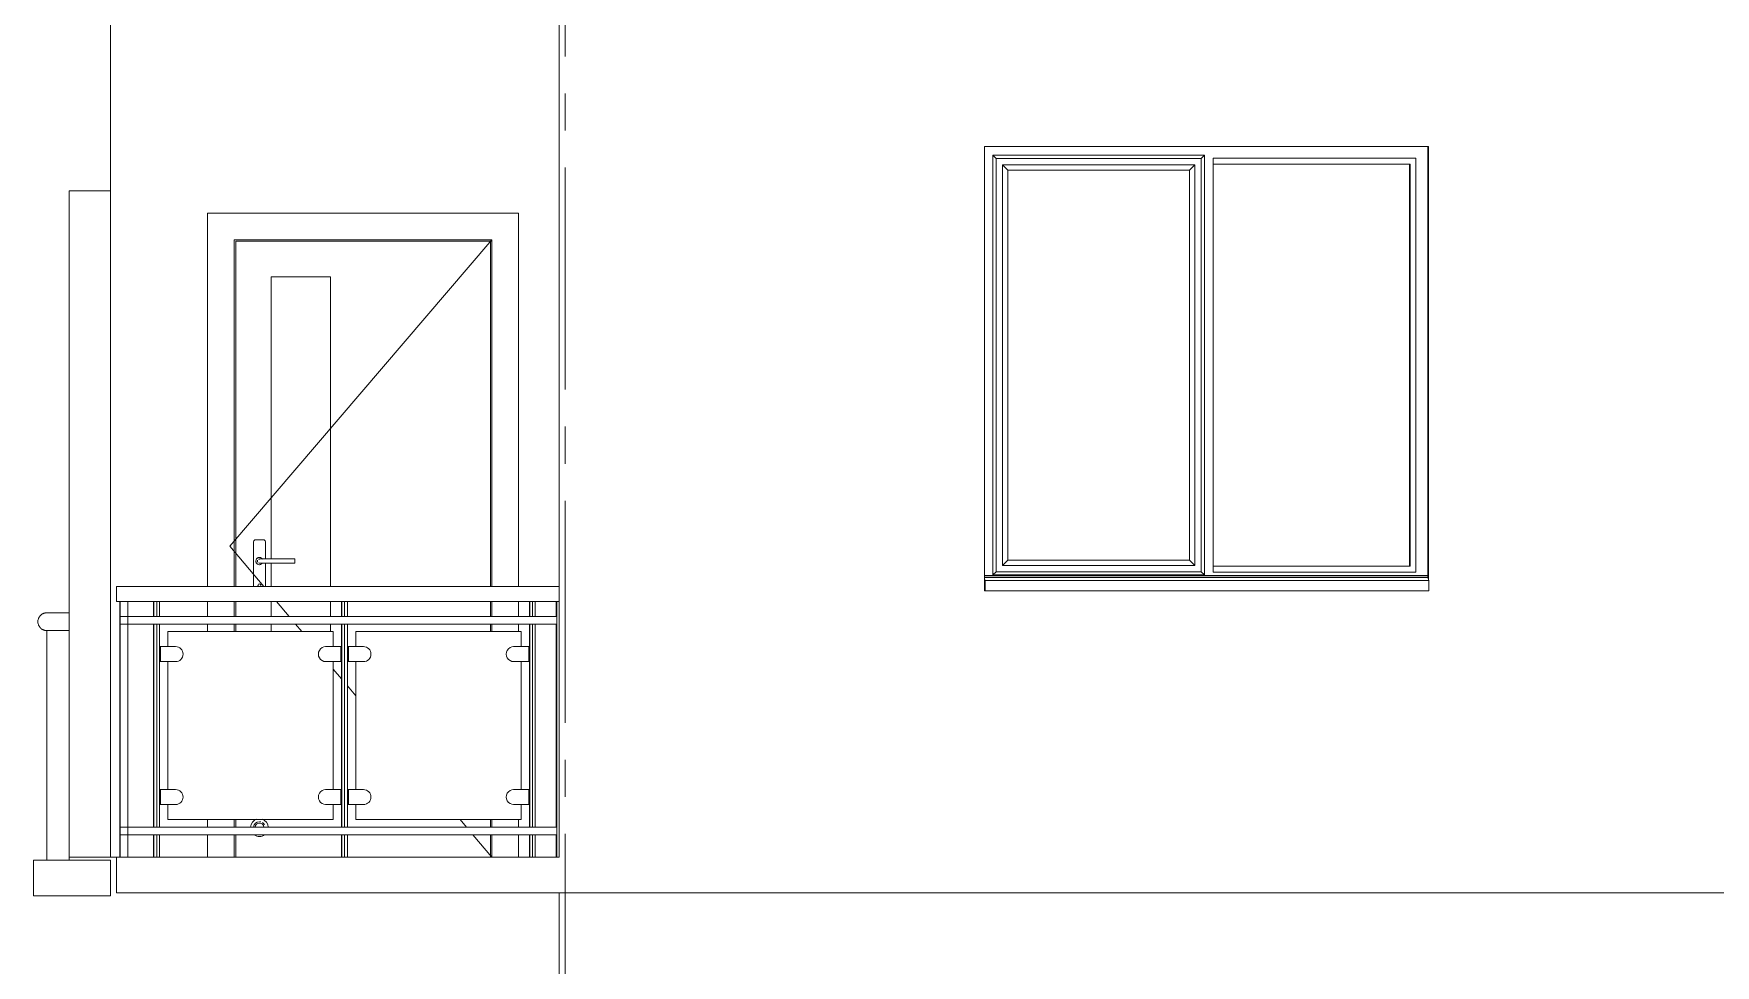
# Model space of a CAD drawing. Header units: millimetres. Extents: x 1373 to 40779, y 1939 to 6439.
# Drawn here: x 27213 to 27781, y 3839 to 4154 of the extents above; entities that cross this region are included whole.
import ezdxf

# ---------------------------------------------------------------- set-up
doc = ezdxf.new("R2010")
doc.units = ezdxf.units.MM
doc.linetypes.add('IMPORT-CENTER2', pattern=[112.5, 75, -12.5, 12.5, -12.5])
for name, color, linetype, lineweight in [('A-DOOR', 31, 'Continuous', 18), ('A-DOOR-FRAM', 31, 'Continuous', 18), ('A-FLOR', 192, 'Continuous', 30), ('A-FLOR-HRAL', 11, 'Continuous', 18), ('A-GLAZ', 151, 'Continuous', 18), ('A-WALL', 20, 'Continuous', 9), ('S-GRID', 252, 'IMPORT-CENTER2', 5)]:
    doc.layers.add(name, color=color, linetype=linetype, lineweight=lineweight)

msp = doc.modelspace()

# ---------------------------------------------------------------- linework, layer by layer
at = {"layer": 'A-DOOR'}
for p, q in [((27278.94, 3980.76), (27367.44, 4084.26)), ((27366.94, 4083.76), (27280.94, 4083.76)), ((27280.94, 3967.2), (27280.94, 4083.76)), ((27366.94, 4083.76), (27366.94, 3967.2)), ((27292.94, 4071.76), (27292.94, 3976.42)), ((27292.94, 4071.76), (27312.94, 4071.76)), ((27312.94, 3967.2), (27312.94, 4071.76)), ((27278.94, 3980.76), (27290.37, 3967.2)), ((27286.94, 3982.28), (27286.94, 3967.2)), ((27290.27, 3982.95), (27287.61, 3982.95)), ((27290.94, 3976.43), (27290.94, 3982.28)), ((27288.95, 3976.46), (27288.94, 3976.46)), ((27288.94, 3976.46), (27288.94, 3976.46)), ((27288.94, 3975.06), (27288.94, 3975.06)), ((27288.94, 3975.06), (27288.94, 3975.06)), ((27288.94, 3975.06), (27288.95, 3975.06)), ((27288.96, 3976.46), (27288.95, 3976.46)), ((27288.95, 3976.46), (27288.95, 3976.46)), ((27288.95, 3975.06), (27288.95, 3975.06)), ((27288.95, 3975.06), (27288.96, 3975.06)), ((27288.97, 3976.46), (27288.96, 3976.46)), ((27288.96, 3976.46), (27288.96, 3976.46)), ((27288.96, 3975.06), (27288.97, 3975.06)), ((27288.98, 3976.46), (27288.97, 3976.46)), ((27288.97, 3975.06), (27288.98, 3975.06)), ((27289, 3976.46), (27288.98, 3976.46)), ((27288.98, 3975.06), (27288.99, 3975.06)), ((27288.99, 3975.06), (27289.01, 3975.06)), ((27289.01, 3976.46), (27289, 3976.46)), ((27289.02, 3976.46), (27289.01, 3976.46)), ((27289.01, 3975.06), (27289.02, 3975.06)), ((27289.04, 3976.46), (27289.02, 3976.46)), ((27289.02, 3975.06), (27289.04, 3975.06)), ((27289.06, 3976.46), (27289.04, 3976.46)), ((27289.04, 3975.06), (27289.05, 3975.06)), ((27289.05, 3975.06), (27289.07, 3975.06)), ((27289.08, 3976.46), (27289.06, 3976.46)), ((27289.07, 3975.06), (27289.09, 3975.06)), ((27289.1, 3976.46), (27289.08, 3976.46)), ((27289.09, 3975.06), (27289.12, 3975.06)), ((27289.12, 3976.46), (27289.1, 3976.46)), ((27289.15, 3976.46), (27289.12, 3976.46)), ((27289.12, 3975.06), (27289.14, 3975.06)), ((27289.14, 3975.06), (27289.16, 3975.06)), ((27289.17, 3976.46), (27289.15, 3976.46)), ((27289.16, 3975.06), (27289.19, 3975.06)), ((27289.2, 3976.46), (27289.17, 3976.46)), ((27289.19, 3975.06), (27289.22, 3975.06)), ((27289.22, 3976.46), (27289.2, 3976.46)), ((27289.25, 3976.46), (27289.22, 3976.46)), ((27289.22, 3975.06), (27289.25, 3975.06)), ((27289.28, 3976.46), (27289.25, 3976.46)), ((27289.25, 3975.06), (27289.27, 3975.06)), ((27289.27, 3975.06), (27289.3, 3975.06)), ((27289.31, 3976.46), (27289.28, 3976.46)), ((27289.3, 3975.06), (27289.34, 3975.06)), ((27289.34, 3976.46), (27289.31, 3976.46)), ((27289.38, 3976.46), (27289.34, 3976.46)), ((27289.34, 3975.06), (27289.37, 3975.06)), ((27289.37, 3975.06), (27289.4, 3975.06)), ((27289.41, 3976.46), (27289.38, 3976.46)), ((27289.4, 3975.06), (27289.44, 3975.06)), ((27289.44, 3976.46), (27289.41, 3976.46)), ((27289.48, 3976.46), (27289.44, 3976.46)), ((27289.44, 3975.06), (27289.47, 3975.06)), ((27289.47, 3975.06), (27289.51, 3975.06)), ((27289.52, 3976.46), (27289.48, 3976.46)), ((27289.51, 3975.06), (27289.54, 3975.06)), ((27289.55, 3976.46), (27289.52, 3976.46)), ((27289.54, 3975.06), (27289.58, 3975.06)), ((27289.59, 3976.46), (27289.55, 3976.46)), ((27289.58, 3975.06), (27289.62, 3975.06)), ((27289.63, 3976.46), (27289.59, 3976.46)), ((27289.62, 3975.06), (27289.65, 3975.06)), ((27289.67, 3976.46), (27289.63, 3976.46)), ((27289.65, 3975.06), (27289.69, 3975.06)), ((27289.7, 3976.46), (27289.67, 3976.46)), ((27289.69, 3975.06), (27289.73, 3975.06)), ((27289.74, 3976.46), (27289.7, 3976.46)), ((27289.73, 3975.06), (27289.77, 3975.06)), ((27289.78, 3976.46), (27289.74, 3976.46)), ((27289.77, 3975.06), (27289.81, 3975.06)), ((27289.82, 3976.46), (27289.78, 3976.46)), ((27289.81, 3975.06), (27289.85, 3975.06)), ((27289.86, 3976.46), (27289.82, 3976.46)), ((27289.85, 3975.06), (27289.89, 3975.06)), ((27289.9, 3976.46), (27289.86, 3976.46)), ((27289.89, 3975.06), (27289.93, 3975.06)), ((27289.94, 3976.46), (27289.9, 3976.46)), ((27289.93, 3975.06), (27289.94, 3975.06)), ((27300.94, 3976.46), (27289.94, 3976.46)), ((27289.94, 3975.06), (27300.94, 3975.06)), ((27290.94, 3967.2), (27290.94, 3975.08)), ((27292.94, 3975.08), (27292.94, 3967.2)), ((27300.94, 3975.76), (27300.94, 3976.46)), ((27300.94, 3975.06), (27300.94, 3975.76)), ((27280.94, 3957.04), (27280.94, 3962.12)), ((27292.94, 3962.12), (27292.94, 3957.04)), ((27294.65, 3962.12), (27298.93, 3957.04)), ((27312.94, 3957.04), (27312.94, 3962.12)), ((27366.94, 3962.12), (27366.94, 3957.04)), ((27280.94, 3951.96), (27280.94, 3954.5)), ((27292.94, 3954.5), (27292.94, 3951.96)), ((27301.08, 3954.5), (27303.22, 3951.96)), ((27312.94, 3951.96), (27312.94, 3954.5)), ((27366.94, 3954.5), (27366.94, 3951.96)), ((27313.88, 3939.31), (27316.66, 3936)), ((27318.65, 3933.65), (27321.46, 3930.31)), ((27280.94, 3885.92), (27280.94, 3888.46)), ((27356.74, 3888.46), (27358.88, 3885.92)), ((27366.94, 3888.46), (27366.94, 3885.92)), ((27280.94, 3875.76), (27280.94, 3883.38)), ((27361.02, 3883.38), (27367.44, 3875.76)), ((27366.94, 3883.38), (27366.94, 3875.76))]:
    msp.add_line(p, q, dxfattribs=at)
for centre, radius, start, end in [((27287.61, 3982.28), 0.668, 90, 180), ((27287.61, 3982.28), 0.668, 90, 150), ((27290.27, 3982.28), 0.668, 0, 90), ((27290.27, 3982.28), 0.668, 30, 90), ((27288.94, 3975.76), 1.22, 33.8637, 180), ((27288.94, 3975.76), 1.22, 180, 326.1332), ((27288.94, 3975.76), 1.22, 195, 225), ((27288.94, 3975.76), 1.22, 105, 135), ((27288.94, 3975.76), 0.7, 150, 180), ((27288.94, 3975.76), 0.7, 180, 210), ((27288.94, 3975.76), 1.22, 240, 267.3279), ((27288.94, 3975.76), 0.7, 75, 120), ((27288.94, 3975.76), 0.7, 240, 285), ((27288.94, 3975.76), 1.22, 60, 90), ((27288.94, 3975.76), 1.22, 285, 326.1332), ((27288.94, 3975.76), 1.22, 33.8637, 45), ((27288.94, 3967.59), 0.5, 315, 225), ((27288.94, 3885.76), 3, 108.8498, 176.8934), ((27288.94, 3885.76), 1.98, 90, 174.8506), ((27288.94, 3885.76), 1.5, 90, 173.2118), ((27288.94, 3885.76), 1.98, 74.9562, 90), ((27288.94, 3885.76), 1.5, 6.7882, 90), ((27288.94, 3885.76), 3, 3.1066, 71.1502), ((27288.94, 3885.76), 1.98, 29.1253, 59.698), ((27288.94, 3885.76), 3, 233.9036, 270), ((27288.94, 3885.76), 3, 270, 306)]:
    msp.add_arc(centre, radius, start, end, dxfattribs=at)
at = {"layer": 'A-DOOR-FRAM'}
for p, q in [((27376.44, 4093.26), (27271.44, 4093.26)), ((27271.44, 4093.26), (27271.44, 3967.2)), ((27376.44, 3967.2), (27376.44, 4093.26)), ((27280.44, 3967.2), (27280.44, 4084.26)), ((27280.44, 4084.26), (27367.44, 4084.26)), ((27280.94, 4083.76), (27280.94, 3967.2)), ((27280.94, 4083.76), (27366.94, 4083.76)), ((27366.94, 4083.76), (27366.94, 3967.2)), ((27367.44, 4084.26), (27367.44, 3967.2)), ((27271.44, 3962.12), (27271.44, 3957.04)), ((27280.44, 3957.04), (27280.44, 3962.12)), ((27280.94, 3962.12), (27280.94, 3957.04)), ((27366.94, 3962.12), (27366.94, 3957.04)), ((27367.44, 3962.12), (27367.44, 3957.04)), ((27376.44, 3957.04), (27376.44, 3962.12)), ((27271.44, 3954.5), (27271.44, 3951.96)), ((27280.44, 3951.96), (27280.44, 3954.5)), ((27280.94, 3954.5), (27280.94, 3951.96)), ((27366.94, 3954.5), (27366.94, 3951.96)), ((27367.44, 3954.5), (27367.44, 3951.96)), ((27376.44, 3951.96), (27376.44, 3954.5)), ((27271.44, 3888.46), (27271.44, 3885.92)), ((27280.44, 3885.92), (27280.44, 3888.46)), ((27280.94, 3888.46), (27280.94, 3885.92)), ((27366.94, 3888.46), (27366.94, 3885.92)), ((27367.44, 3888.46), (27367.44, 3885.92)), ((27376.44, 3885.92), (27376.44, 3888.46)), ((27271.44, 3883.38), (27271.44, 3875.76)), ((27280.44, 3875.76), (27280.44, 3883.38)), ((27280.94, 3883.38), (27280.94, 3875.76)), ((27366.94, 3883.38), (27366.94, 3875.76)), ((27367.44, 3883.38), (27367.44, 3875.76)), ((27376.44, 3875.76), (27376.44, 3883.38))]:
    msp.add_line(p, q, dxfattribs=at)
at = {"layer": 'A-FLOR', "color": 1, "lineweight": 20}
for p, q in [((27240.7, 3875.76), (27390.18, 3875.76)), ((27240.7, 3875.76), (27240.7, 3863.76)), ((29078.98, 3863.76), (27240.7, 3863.76))]:
    msp.add_line(p, q, dxfattribs=at)
at = {"layer": 'A-FLOR-HRAL'}
for p, q in [((27240.7, 3967.2), (27390.18, 3967.2)), ((27240.7, 3967.2), (27240.7, 3962.12)), ((27240.7, 3962.12), (27390.18, 3962.12)), ((27241.86, 3875.76), (27241.86, 3962.12)), ((27241.97, 3962.12), (27241.97, 3875.76)), ((27244.51, 3875.76), (27244.51, 3962.12)), ((27253.22, 3957.04), (27253.22, 3962.12)), ((27253.31, 3957.04), (27253.31, 3962.12)), ((27255.21, 3962.12), (27255.21, 3957.04)), ((27316.66, 3957.04), (27316.66, 3962.12)), ((27316.75, 3957.04), (27316.75, 3962.12)), ((27318.65, 3962.12), (27318.65, 3957.04)), ((27380.1, 3957.04), (27380.1, 3962.12)), ((27380.19, 3957.04), (27380.19, 3962.12)), ((27382.09, 3962.12), (27382.09, 3957.04)), ((27389.13, 3957.04), (27389.13, 3962.12)), ((27389.3, 3875.76), (27389.3, 3962.12)), ((27241.97, 3957.04), (27389.3, 3957.04)), ((27241.97, 3957.04), (27241.97, 3954.5)), ((27241.97, 3954.5), (27389.3, 3954.5)), ((27253.22, 3885.92), (27253.22, 3954.5)), ((27253.31, 3885.92), (27253.31, 3954.5)), ((27255.21, 3954.5), (27255.21, 3885.92)), ((27258.02, 3946.88), (27258.02, 3951.96)), ((27258.02, 3951.96), (27258.05, 3951.96)), ((27313.88, 3951.96), (27258.05, 3951.96)), ((27258.05, 3951.96), (27258.05, 3946.88)), ((27313.88, 3946.88), (27313.88, 3951.96)), ((27316.66, 3885.92), (27316.66, 3954.5)), ((27316.75, 3885.92), (27316.75, 3954.5)), ((27318.65, 3954.5), (27318.65, 3885.92)), ((27321.46, 3946.88), (27321.46, 3951.96)), ((27321.46, 3951.96), (27321.49, 3951.96)), ((27377.32, 3951.96), (27321.49, 3951.96)), ((27321.49, 3951.96), (27321.49, 3946.88)), ((27377.32, 3946.88), (27377.32, 3951.96)), ((27380.1, 3885.92), (27380.1, 3954.5)), ((27380.19, 3885.92), (27380.19, 3954.5)), ((27382.09, 3954.5), (27382.09, 3885.92)), ((27389.13, 3885.92), (27389.13, 3954.5)), ((27255.46, 3941.8), (27255.46, 3946.88)), ((27255.46, 3946.88), (27255.54, 3946.88)), ((27260.62, 3946.88), (27255.54, 3946.88)), ((27255.54, 3946.88), (27255.54, 3941.8)), ((27311.37, 3946.88), (27311.28, 3946.88)), ((27316.44, 3946.88), (27311.37, 3946.88)), ((27316.44, 3941.8), (27316.44, 3946.88)), ((27318.9, 3941.8), (27318.9, 3946.88)), ((27318.9, 3946.88), (27318.98, 3946.88)), ((27324.06, 3946.88), (27318.98, 3946.88)), ((27318.98, 3946.88), (27318.98, 3941.8)), ((27374.81, 3946.88), (27374.72, 3946.88)), ((27379.88, 3946.88), (27374.81, 3946.88)), ((27379.88, 3941.8), (27379.88, 3946.88)), ((27255.46, 3941.8), (27255.54, 3941.8)), ((27255.54, 3941.8), (27260.62, 3941.8)), ((27258.02, 3898.62), (27258.02, 3941.8)), ((27258.05, 3941.8), (27258.05, 3898.62)), ((27311.28, 3941.8), (27311.37, 3941.8)), ((27311.37, 3941.8), (27316.44, 3941.8)), ((27313.88, 3898.62), (27313.88, 3941.8)), ((27318.9, 3941.8), (27318.98, 3941.8)), ((27318.98, 3941.8), (27324.06, 3941.8)), ((27321.46, 3898.62), (27321.46, 3941.8)), ((27321.49, 3941.8), (27321.49, 3898.62)), ((27374.72, 3941.8), (27374.81, 3941.8)), ((27374.81, 3941.8), (27379.88, 3941.8)), ((27377.32, 3898.62), (27377.32, 3941.8)), ((27255.46, 3893.54), (27255.46, 3898.62)), ((27255.46, 3898.62), (27255.54, 3898.62)), ((27260.62, 3898.62), (27255.54, 3898.62)), ((27255.54, 3898.62), (27255.54, 3893.54)), ((27311.37, 3898.62), (27311.28, 3898.62)), ((27316.44, 3898.62), (27311.37, 3898.62)), ((27316.44, 3893.54), (27316.44, 3898.62)), ((27318.9, 3893.54), (27318.9, 3898.62)), ((27318.9, 3898.62), (27318.98, 3898.62)), ((27324.06, 3898.62), (27318.98, 3898.62)), ((27318.98, 3898.62), (27318.98, 3893.54)), ((27374.81, 3898.62), (27374.72, 3898.62)), ((27379.88, 3898.62), (27374.81, 3898.62)), ((27379.88, 3893.54), (27379.88, 3898.62)), ((27255.46, 3893.54), (27255.54, 3893.54)), ((27255.54, 3893.54), (27260.62, 3893.54)), ((27258.02, 3888.46), (27258.02, 3893.54)), ((27258.05, 3893.54), (27258.05, 3888.46)), ((27311.28, 3893.54), (27311.37, 3893.54)), ((27311.37, 3893.54), (27316.44, 3893.54)), ((27313.88, 3888.46), (27313.88, 3893.54)), ((27318.9, 3893.54), (27318.98, 3893.54)), ((27318.98, 3893.54), (27324.06, 3893.54)), ((27321.46, 3888.46), (27321.46, 3893.54)), ((27321.49, 3893.54), (27321.49, 3888.46)), ((27374.72, 3893.54), (27374.81, 3893.54)), ((27374.81, 3893.54), (27379.88, 3893.54)), ((27377.32, 3888.46), (27377.32, 3893.54)), ((27241.97, 3885.92), (27389.3, 3885.92)), ((27241.97, 3885.92), (27241.97, 3883.38)), ((27258.02, 3888.46), (27258.05, 3888.46)), ((27258.05, 3888.46), (27313.88, 3888.46)), ((27321.46, 3888.46), (27321.49, 3888.46)), ((27321.49, 3888.46), (27377.32, 3888.46)), ((27241.97, 3883.38), (27389.3, 3883.38)), ((27253.22, 3875.76), (27253.22, 3883.38)), ((27253.31, 3875.76), (27253.31, 3883.38)), ((27255.21, 3883.38), (27255.21, 3875.76)), ((27316.66, 3875.76), (27316.66, 3883.38)), ((27316.75, 3875.76), (27316.75, 3883.38)), ((27318.65, 3883.38), (27318.65, 3875.76)), ((27380.1, 3875.76), (27380.1, 3883.38)), ((27380.19, 3875.76), (27380.19, 3883.38)), ((27382.09, 3883.38), (27382.09, 3875.76)), ((27389.13, 3875.76), (27389.13, 3883.38))]:
    msp.add_line(p, q, dxfattribs=at)
at = {"layer": 'A-FLOR-HRAL', "linetype": 'Continuous'}
for p, q in [((27253.27, 3957.04), (27253.27, 3958.81)), ((27254.26, 3957.04), (27254.26, 3962.12)), ((27316.71, 3957.04), (27316.71, 3958.81)), ((27317.7, 3957.04), (27317.7, 3962.12)), ((27380.15, 3957.04), (27380.15, 3958.8)), ((27381.14, 3957.04), (27381.14, 3962.12)), ((27389.21, 3957.04), (27389.21, 3962.12)), ((27254.26, 3885.92), (27254.26, 3954.5)), ((27317.7, 3885.92), (27317.7, 3954.5)), ((27381.14, 3885.92), (27381.14, 3954.5)), ((27389.21, 3885.92), (27389.21, 3954.5)), ((27255.5, 3941.8), (27255.5, 3944.35)), ((27318.94, 3941.8), (27318.94, 3944.34)), ((27380.15, 3885.92), (27380.15, 3889.71)), ((27316.71, 3885.92), (27316.71, 3888.28)), ((27253.27, 3875.76), (27253.27, 3878.22)), ((27254.26, 3875.76), (27254.26, 3883.38)), ((27316.71, 3875.76), (27316.71, 3878.22)), ((27317.7, 3875.76), (27317.7, 3883.38)), ((27381.14, 3875.76), (27381.14, 3883.38)), ((27389.21, 3875.76), (27389.21, 3883.38))]:
    msp.add_line(p, q, dxfattribs=at)
at = {"layer": 'A-FLOR-HRAL'}
for centre, start_param, end_param in [((27260.62, 3944.34), 3.141593, 6.283185), ((27311.37, 3944.34), 0, 3.141593), ((27324.06, 3944.34), 3.141593, 6.283185), ((27374.81, 3944.34), 0, 3.141593), ((27260.62, 3896.08), 3.141593, 6.283185), ((27311.37, 3896.08), 0, 3.141593), ((27324.06, 3896.08), 3.141593, 6.283185), ((27374.81, 3896.08), 0, 3.141593)]:
    msp.add_ellipse(centre, major_axis=(0, 2.54), ratio=0.999054, start_param=start_param, end_param=end_param, dxfattribs=at)
at = {"layer": 'A-GLAZ'}
for p, q in [((27536.57, 4112.76), (27536.55, 4112.76)), ((27536.55, 4112.76), (27536.55, 3971.06)), ((27536.57, 3971.06), (27536.57, 4112.76)), ((27537.67, 4111.68), (27536.57, 4112.76)), ((27536.57, 4112.76), (27608, 4112.76)), ((27537.67, 3972.14), (27537.67, 4111.68)), ((27606.95, 4111.68), (27537.67, 4111.68)), ((27608, 4112.76), (27606.95, 4111.68)), ((27606.95, 4111.68), (27606.95, 3972.14)), ((27608, 4112.76), (27608, 3971.06)), ((27610.98, 3972.06), (27610.98, 4111.76)), ((27610.98, 4111.76), (27679.41, 4111.76)), ((27610.98, 4109.76), (27610.98, 4111.76)), ((27679.41, 4111.76), (27610.98, 4111.76)), ((27679.41, 4111.76), (27679.41, 3972.06)), ((27679.41, 3972.06), (27679.41, 4111.76)), ((27683.41, 4115.76), (27683.41, 3970.86)), ((27541.57, 4107.76), (27539.85, 4109.5)), ((27539.85, 4109.5), (27539.85, 3974.31)), ((27604.78, 4109.5), (27539.85, 4109.5)), ((27541.57, 4107.76), (27541.57, 3976.06)), ((27603.01, 4107.76), (27541.57, 4107.76)), ((27602.93, 4107.76), (27602.93, 3976.06)), ((27604.78, 4109.5), (27603.01, 4107.76)), ((27603.01, 3976.06), (27603.01, 4107.76)), ((27604.78, 3974.31), (27604.78, 4109.5)), ((27677.41, 4109.76), (27610.98, 4109.76)), ((27677.24, 3974.06), (27677.24, 4109.76)), ((27677.41, 4109.76), (27677.41, 3974.06)), ((27224.7, 3875.76), (27224.7, 4100.76)), ((27238.7, 4100.76), (27224.7, 4100.76)), ((27541.57, 3976.06), (27539.85, 3974.31)), ((27541.57, 3976.06), (27603.01, 3976.06)), ((27603.01, 3976.06), (27604.78, 3974.31)), ((27533.77, 3970.86), (27683.41, 3970.86)), ((27683.47, 3970.73), (27533.77, 3970.73)), ((27683.47, 3970.23), (27533.77, 3970.23)), ((27533.93, 3969.14), (27533.77, 3969.71)), ((27533.93, 3965.76), (27533.93, 3969.14)), ((27683.79, 3969.14), (27533.93, 3969.14)), ((27536.57, 3971.06), (27536.55, 3971.06)), ((27537.67, 3972.14), (27536.57, 3971.06)), ((27608, 3971.06), (27536.57, 3971.06)), ((27606.95, 3972.14), (27537.67, 3972.14)), ((27539.85, 3974.31), (27604.78, 3974.31)), ((27606.95, 3972.14), (27608, 3971.06)), ((27677.41, 3974.06), (27610.98, 3974.06)), ((27610.98, 3974.06), (27610.98, 3972.06)), ((27679.41, 3972.06), (27610.98, 3972.06)), ((27610.98, 3972.06), (27679.41, 3972.06)), ((27683.41, 3970.86), (27683.47, 3970.73)), ((27683.47, 3970.73), (27683.47, 3970.23)), ((27683.47, 3970.23), (27683.79, 3969.14)), ((27683.79, 3969.14), (27683.79, 3965.76)), ((27533.77, 3965.76), (27533.93, 3965.76)), ((27683.79, 3965.76), (27533.93, 3965.76)), ((27224.7, 3958.29), (27217.14, 3958.29)), ((27217.14, 3952.4), (27217.14, 3874.76)), ((27217.14, 3952.29), (27224.7, 3952.29)), ((27212.7, 3874.76), (27238.7, 3874.76)), ((27212.7, 3862.76), (27212.7, 3874.76)), ((27224.7, 3875.76), (27238.7, 3875.76)), ((27224.7, 3875.76), (27224.7, 3874.76)), ((27238.7, 3862.76), (27238.7, 3874.76)), ((27238.7, 3862.76), (27212.7, 3862.76))]:
    msp.add_line(p, q, dxfattribs=at)
for points, knots in [([(27217.14, 3958.29), (27217.07, 3958.29), (27216.94, 3958.29), (27216.74, 3958.27), (27216.55, 3958.23), (27216.36, 3958.19), (27216.17, 3958.13), (27215.99, 3958.06), (27215.81, 3957.98), (27215.63, 3957.89), (27215.47, 3957.79), (27215.25, 3957.63), (27215.06, 3957.46), (27214.88, 3957.27), (27214.71, 3957.07), (27214.53, 3956.79), (27214.36, 3956.44), (27214.19, 3955.94), (27214.14, 3955.55), (27214.14, 3955.29)], [0.5, 0.5, 0.5, 0.5, 0.5208333, 0.5416667, 0.5625, 0.5833333, 0.6041667, 0.625, 0.6458333, 0.6666667, 0.6875, 0.7083333, 0.75, 0.7708333, 0.7916667, 0.8333333, 0.875, 0.9166667, 1, 1, 1, 1]), ([(27214.14, 3955.29), (27214.14, 3955.03), (27214.19, 3954.64), (27214.36, 3954.14), (27214.53, 3953.79), (27214.71, 3953.51), (27214.88, 3953.31), (27215.06, 3953.12), (27215.3, 3952.9), (27215.58, 3952.72), (27215.81, 3952.6), (27215.99, 3952.52), (27216.17, 3952.45), (27216.36, 3952.39), (27216.55, 3952.35), (27216.74, 3952.31), (27216.94, 3952.29), (27217.07, 3952.29), (27217.14, 3952.29)], [0, 0, 0, 0, 0.0833333, 0.125, 0.1666667, 0.2083333, 0.2291667, 0.25, 0.2916667, 0.3333333, 0.3541667, 0.375, 0.3958333, 0.4166667, 0.4375, 0.4583333, 0.4791667, 0.5, 0.5, 0.5, 0.5])]:
    msp.add_open_spline(points, degree=3, knots=knots, dxfattribs=at)
at = {"layer": 'A-WALL'}
for p, q in [((27238.7, 3875.76), (27238.7, 5063.76)), ((27390.18, 3875.76), (27390.18, 5063.76)), ((27533.77, 3965.76), (27533.77, 4115.76)), ((27533.77, 4115.76), (27683.63, 4115.76)), ((27683.63, 4115.76), (27683.63, 3969.71)), ((27240.7, 3875.76), (27238.7, 3875.76)), ((27390.18, 3863.76), (27390.18, 3575.76))]:
    msp.add_line(p, q, dxfattribs=at)
at = {"layer": 'S-GRID', "lineweight": 18}
msp.add_line((27392.18, 3021.14), (27392.18, 5522.12), dxfattribs=at)

doc.saveas('drawing.dxf')
